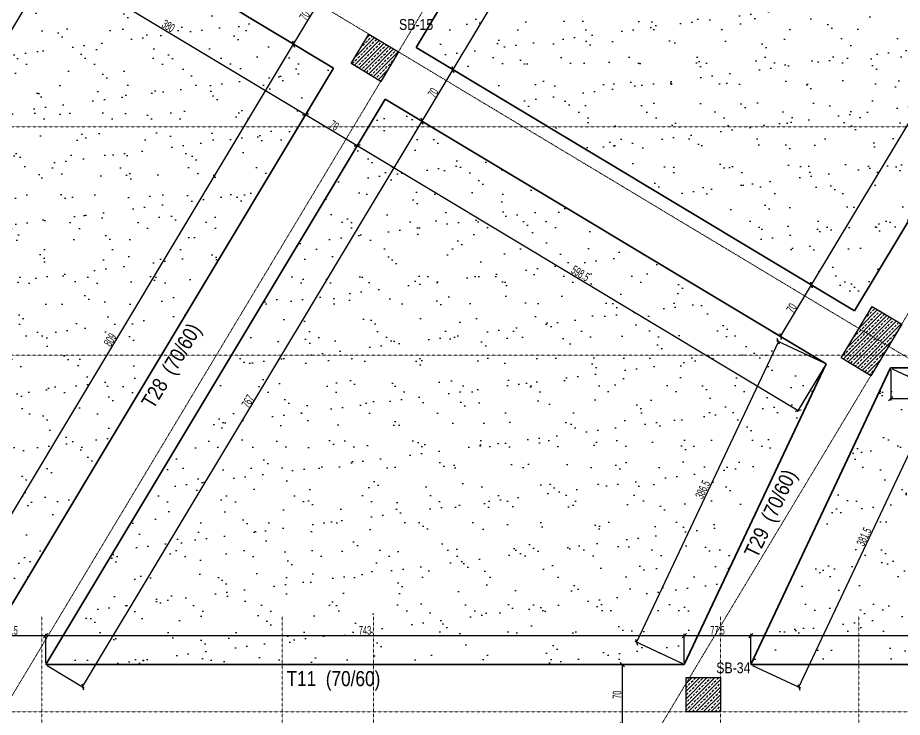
# Model space of a CAD drawing. Header units: millimetres. Extents: x -267 to 94375, y 6431 to 10838.
# Drawn here: x 5844 to 6873, y 7631 to 8444 of the extents above; entities that cross this region are included whole.
import ezdxf

# ---------------------------------------------------------------- set-up
doc = ezdxf.new("R2010")
doc.units = ezdxf.units.MM
doc.header["$LTSCALE"] = 0.0001
doc.linetypes.add('DASHED', pattern=[19.05, 12.7, -6.35])
for name, color, linetype, lineweight in [('AKS CIZGISI (BEYKENT)', 252, 'DASHED', 20), ('KOLON (BEYKENT)', 3, 'Continuous', 30), ('KOLON ISMI (BEYKENT)', 91, 'Continuous', 20), ('OLCU (BEYKENT)', 14, 'Continuous', 20), ('TARAMA (BEYKENT)', 252, 'Continuous', 25), ('TEMEL (BEYKENT)', 2, 'Continuous', 35), ('TEMEL ISMI (BEYKENT)', 40, 'Continuous', 20)]:
    doc.layers.add(name, color=color, linetype=linetype, lineweight=lineweight)
doc.styles.add('DSMOLC-50', font='bahnschrift light condensed', dxfattribs={"width": 0.75, "height": 10})
doc.styles.add('YAZI (BEYKENT)', font='')
doc.styles.get('YAZI (BEYKENT)').set_extended_font_data('Bahnschrift Light Condensed')
doc.dimstyles.new('DSMOLC-50', dxfattribs={"dimtxt": 10, "dimasz": 5, "dimexe": 2, "dimexo": 2, "dimgap": 1, "dimtad": 1, "dimdec": 1, "dimrnd": 0.5, "dimzin": 12, "dimdsep": 46, "dimtxsty": 'DSMOLC-50', "dimblk": 'OBLIQUE', "dimblk1": 'OBLIQUE', "dimblk2": 'OBLIQUE', "dimcen": 0, "dimclrt": 7, "dimadec": 0, "dimazin": 0, "dimtfac": 1, "dimtdec": 4, "dimtix": 1, "dimtmove": 2, "dimatfit": 3, "dimfxl": 1, "dimtzin": 0, "dimarcsym": 0})
pattern_1 = [(45, (404.937, 6438.231), (-4.4194174, 4.4194174), []), (45, (409.3565, 6438.231), (-4.4194174, 4.4194174), [3.125, -1.5625])]
pattern_2 = [(37.5, (-1463.6, 5137.655), (-1.60003, 48.94132), [0, -38.608, 0, -43.18, 0, -41.275]), (7.5, (-1463.6, 5137.655), (44.95233, 71.6825), [0, -20.828, 0, -34.798, 0, -13.335]), (327.5, (-1494.84, 5137.655), (79.09924, 0.14372), [0, -12.7, 0, -45.72, 0, -59.69]), (317.5, (-1494.84, 5137.655), (76.35565, 22.29293), [0, -6.35, 0, -29.972, 0, -34.29])]

# ---------------------------------------------------------------- blocks, each defined once
blk = doc.blocks.new('_Oblique')
at = {"color": 0, "linetype": 'ByBlock', "lineweight": -2}
blk.add_line((-0.5, -0.5), (0.5, 0.5), dxfattribs=at)
blk = doc.blocks.new('*D154')
at = {"layer": 'DEFPOINTS', "color": 0, "lineweight": -3, "transparency": 16777216}
for p in [(5876.5, 7725.5), (5794.9, 7691.8), (5876.5, 7691.8)]:
    blk.add_point(p, dxfattribs=at)
at = {"layer": 'OLCU (BEYKENT)', "color": 0, "lineweight": -2, "transparency": 16777216}
for p, q in [((5794.9, 7693.8), (5794.9, 7727.5)), ((5794.9, 7725.5), (5876.5, 7725.5)), ((5876.5, 7693.8), (5876.5, 7727.5))]:
    blk.add_line(p, q, dxfattribs=at)
at = {"layer": 'OLCU (BEYKENT)', "color": 0, "lineweight": -2, "transparency": 16777216, "xscale": 5, "yscale": 5, "zscale": 5, "rotation": 180}
blk.add_blockref('_Oblique', (5794.9, 7725.5), dxfattribs=at)
at = {"layer": 'OLCU (BEYKENT)', "color": 0, "lineweight": -2, "transparency": 16777216, "xscale": 5, "yscale": 5, "zscale": 5}
blk.add_blockref('_Oblique', (5876.5, 7725.5), dxfattribs=at)
at = {"layer": 'OLCU (BEYKENT)', "color": 7, "transparency": 16777216, "insert": (5835.7, 7731.6), "char_height": 10, "attachment_point": 5, "style": 'DSMOLC-50'}
blk.add_mtext('81.5', dxfattribs=at)
blk = doc.blocks.new('*D155')
at = {"layer": 'DEFPOINTS', "color": 0, "lineweight": -3, "transparency": 16777216}
for p in [(6619.5, 7725.5), (5876.5, 7691.8), (6619.5, 7691.8)]:
    blk.add_point(p, dxfattribs=at)
at = {"layer": 'OLCU (BEYKENT)', "color": 0, "lineweight": -2, "transparency": 16777216}
for p, q in [((5876.5, 7693.8), (5876.5, 7727.5)), ((5876.5, 7725.5), (6619.5, 7725.5)), ((6619.5, 7693.8), (6619.5, 7727.5))]:
    blk.add_line(p, q, dxfattribs=at)
at = {"layer": 'OLCU (BEYKENT)', "color": 0, "lineweight": -2, "transparency": 16777216, "xscale": 5, "yscale": 5, "zscale": 5, "rotation": 180}
blk.add_blockref('_Oblique', (5876.5, 7725.5), dxfattribs=at)
at = {"layer": 'OLCU (BEYKENT)', "color": 0, "lineweight": -2, "transparency": 16777216, "xscale": 5, "yscale": 5, "zscale": 5}
blk.add_blockref('_Oblique', (6619.5, 7725.5), dxfattribs=at)
at = {"layer": 'OLCU (BEYKENT)', "color": 7, "transparency": 16777216, "insert": (6248, 7731.6), "char_height": 10, "attachment_point": 5, "style": 'DSMOLC-50'}
blk.add_mtext('743', dxfattribs=at)
blk = doc.blocks.new('*D156')
at = {"layer": 'DEFPOINTS', "color": 0, "lineweight": -3, "transparency": 16777216}
for p in [(6696.9, 7725.5), (6619.5, 7691.8), (6696.9, 7691.8)]:
    blk.add_point(p, dxfattribs=at)
at = {"layer": 'OLCU (BEYKENT)', "color": 0, "lineweight": -2, "transparency": 16777216}
for p, q in [((6619.5, 7693.8), (6619.5, 7727.5)), ((6619.5, 7725.5), (6696.9, 7725.5)), ((6696.9, 7693.8), (6696.9, 7727.5))]:
    blk.add_line(p, q, dxfattribs=at)
at = {"layer": 'OLCU (BEYKENT)', "color": 0, "lineweight": -2, "transparency": 16777216, "xscale": 5, "yscale": 5, "zscale": 5, "rotation": 180}
blk.add_blockref('_Oblique', (6619.5, 7725.5), dxfattribs=at)
at = {"layer": 'OLCU (BEYKENT)', "color": 0, "lineweight": -2, "transparency": 16777216, "xscale": 5, "yscale": 5, "zscale": 5}
blk.add_blockref('_Oblique', (6696.9, 7725.5), dxfattribs=at)
at = {"layer": 'OLCU (BEYKENT)', "color": 7, "transparency": 16777216, "insert": (6658.2, 7731.6), "char_height": 10, "attachment_point": 5, "style": 'DSMOLC-50'}
blk.add_mtext('77.5', dxfattribs=at)
blk = doc.blocks.new('*D157')
at = {"layer": 'DEFPOINTS', "color": 0, "lineweight": -3, "transparency": 16777216}
for p in [(7331.7, 7737.5), (7331.7, 7725.5), (6696.9, 7691.8)]:
    blk.add_point(p, dxfattribs=at)
at = {"layer": 'OLCU (BEYKENT)', "color": 0, "lineweight": -2, "transparency": 16777216}
for p, q in [((7331.7, 7735.5), (7331.7, 7723.5)), ((6696.9, 7693.8), (6696.9, 7727.5)), ((6696.9, 7725.5), (7331.7, 7725.5))]:
    blk.add_line(p, q, dxfattribs=at)
at = {"layer": 'OLCU (BEYKENT)', "color": 0, "lineweight": -2, "transparency": 16777216, "xscale": 5, "yscale": 5, "zscale": 5, "rotation": 180}
blk.add_blockref('_Oblique', (6696.9, 7725.5), dxfattribs=at)
at = {"layer": 'OLCU (BEYKENT)', "color": 0, "lineweight": -2, "transparency": 16777216, "xscale": 5, "yscale": 5, "zscale": 5}
blk.add_blockref('_Oblique', (7331.7, 7725.5), dxfattribs=at)
at = {"layer": 'OLCU (BEYKENT)', "color": 7, "transparency": 16777216, "insert": (7014.3, 7731.6), "char_height": 10, "attachment_point": 5, "style": 'DSMOLC-50'}
blk.add_mtext('635', dxfattribs=at)
blk = doc.blocks.new('*D199')
at = {"layer": 'DEFPOINTS', "color": 0, "lineweight": -3, "transparency": 16777216}
for p in [(5906.3, 8568.8), (5916.6, 8562.6), (5351.7, 7691.8)]:
    blk.add_point(p, dxfattribs=at)
at = {"layer": 'OLCU (BEYKENT)', "color": 0, "lineweight": -2, "transparency": 16777216}
for p, q in [((5908, 8567.7), (5918.3, 8561.5)), ((5382.6, 7673.2), (5916.6, 8562.6)), ((5353.4, 7690.7), (5384.3, 7672.2))]:
    blk.add_line(p, q, dxfattribs=at)
at = {"layer": 'OLCU (BEYKENT)', "color": 0, "lineweight": -2, "transparency": 16777216, "xscale": 5, "yscale": 5, "zscale": 5}
for p, rotation in [((5916.6, 8562.6), 59.01958326811113), ((5382.6, 7673.2), 239.0195832681111)]:
    blk.add_blockref('_Oblique', p, dxfattribs=dict(at, rotation=rotation))
at = {"layer": 'OLCU (BEYKENT)', "color": 7, "transparency": 16777216, "insert": (5644.3, 8121), "char_height": 10, "attachment_point": 5, "rotation": 59.0196, "style": 'DSMOLC-50'}
blk.add_mtext('1037.5', dxfattribs=at)
blk = doc.blocks.new('*D203')
at = {"layer": 'DEFPOINTS', "color": 0, "lineweight": -3, "transparency": 16777216}
for p in [(6154.7, 8419.6), (6165, 8413.4), (5794.9, 7691.8)]:
    blk.add_point(p, dxfattribs=at)
at = {"layer": 'OLCU (BEYKENT)', "color": 0, "lineweight": -2, "transparency": 16777216}
for p, q in [((5748.5, 7719.6), (6165, 8413.4)), ((6156.5, 8418.5), (6166.8, 8412.4)), ((5793.2, 7692.8), (5746.8, 7720.6))]:
    blk.add_line(p, q, dxfattribs=at)
at = {"layer": 'OLCU (BEYKENT)', "color": 0, "lineweight": -2, "transparency": 16777216, "xscale": 5, "yscale": 5, "zscale": 5}
for p, rotation in [((6165, 8413.4), 59.0200544501155), ((5748.5, 7719.6), 239.0200544501155)]:
    blk.add_blockref('_Oblique', p, dxfattribs=dict(at, rotation=rotation))
at = {"layer": 'OLCU (BEYKENT)', "color": 7, "transparency": 16777216, "insert": (5951.5, 8069.6), "char_height": 10, "attachment_point": 5, "rotation": 59.0201, "style": 'DSMOLC-50'}
blk.add_mtext('809', dxfattribs=at)
blk = doc.blocks.new('*D204')
at = {"layer": 'DEFPOINTS', "color": 0, "lineweight": -3, "transparency": 16777216}
for p in [(6190.8, 8479.6), (6201.1, 8473.4), (6154.7, 8419.6)]:
    blk.add_point(p, dxfattribs=at)
at = {"layer": 'OLCU (BEYKENT)', "color": 0, "lineweight": -2, "transparency": 16777216}
for p, q in [((6165, 8413.4), (6201.1, 8473.4)), ((6192.5, 8478.5), (6202.8, 8472.4)), ((6156.5, 8418.5), (6166.8, 8412.4))]:
    blk.add_line(p, q, dxfattribs=at)
at = {"layer": 'OLCU (BEYKENT)', "color": 0, "lineweight": -2, "transparency": 16777216, "xscale": 5, "yscale": 5, "zscale": 5}
for p, rotation in [((6201.1, 8473.4), 59.0200544501155), ((6165, 8413.4), 239.0200544501155)]:
    blk.add_blockref('_Oblique', p, dxfattribs=dict(at, rotation=rotation))
at = {"layer": 'OLCU (BEYKENT)', "color": 7, "transparency": 16777216, "insert": (6177.8, 8446.5), "char_height": 10, "attachment_point": 5, "rotation": 59.0201, "style": 'DSMOLC-50'}
blk.add_mtext('70', dxfattribs=at)
blk = doc.blocks.new('*D207')
at = {"layer": 'DEFPOINTS', "color": 0, "lineweight": -3, "transparency": 16777216}
for p in [(6304.1, 8329.9), (6314.4, 8323.7), (5876.5, 7691.8)]:
    blk.add_point(p, dxfattribs=at)
at = {"layer": 'OLCU (BEYKENT)', "color": 0, "lineweight": -2, "transparency": 16777216}
for p, q in [((6305.8, 8328.9), (6316.1, 8322.7)), ((5919.5, 7666), (6314.4, 8323.7)), ((5878.2, 7690.7), (5921.2, 7664.9))]:
    blk.add_line(p, q, dxfattribs=at)
at = {"layer": 'OLCU (BEYKENT)', "color": 0, "lineweight": -2, "transparency": 16777216, "xscale": 5, "yscale": 5, "zscale": 5}
for p, rotation in [((6314.4, 8323.7), 59.01958326811113), ((5919.5, 7666), 239.0195832681111)]:
    blk.add_blockref('_Oblique', p, dxfattribs=dict(at, rotation=rotation))
at = {"layer": 'OLCU (BEYKENT)', "color": 7, "transparency": 16777216, "insert": (6111.8, 7998), "char_height": 10, "attachment_point": 5, "rotation": 59.0196, "style": 'DSMOLC-50'}
blk.add_mtext('767', dxfattribs=at)
blk = doc.blocks.new('*D208')
at = {"layer": 'DEFPOINTS', "color": 0, "lineweight": -3, "transparency": 16777216}
for p in [(6340.1, 8389.9), (6350.4, 8383.7), (6304.1, 8329.9)]:
    blk.add_point(p, dxfattribs=at)
at = {"layer": 'OLCU (BEYKENT)', "color": 0, "lineweight": -2, "transparency": 16777216}
for p, q in [((6341.9, 8388.9), (6352.1, 8382.7)), ((6314.4, 8323.7), (6350.4, 8383.7)), ((6305.8, 8328.9), (6316.1, 8322.7))]:
    blk.add_line(p, q, dxfattribs=at)
at = {"layer": 'OLCU (BEYKENT)', "color": 0, "lineweight": -2, "transparency": 16777216, "xscale": 5, "yscale": 5, "zscale": 5}
for p, rotation in [((6350.4, 8383.7), 59.01958326811113), ((6314.4, 8323.7), 239.0195832681111)]:
    blk.add_blockref('_Oblique', p, dxfattribs=dict(at, rotation=rotation))
at = {"layer": 'OLCU (BEYKENT)', "color": 7, "transparency": 16777216, "insert": (6327.2, 8356.9), "char_height": 10, "attachment_point": 5, "rotation": 59.0196, "style": 'DSMOLC-50'}
blk.add_mtext('70', dxfattribs=at)
blk = doc.blocks.new('*D209')
at = {"layer": 'DEFPOINTS', "color": 0, "lineweight": -3, "transparency": 16777216}
for p in [(6687.6, 8968.7), (6697.9, 8962.5), (6340.1, 8389.9)]:
    blk.add_point(p, dxfattribs=at)
at = {"layer": 'OLCU (BEYKENT)', "color": 0, "lineweight": -2, "transparency": 16777216}
for p, q in [((6689.4, 8967.7), (6699.7, 8961.5)), ((6350.4, 8383.7), (6697.9, 8962.5)), ((6341.9, 8388.9), (6352.1, 8382.7))]:
    blk.add_line(p, q, dxfattribs=at)
at = {"layer": 'OLCU (BEYKENT)', "color": 0, "lineweight": -2, "transparency": 16777216, "xscale": 5, "yscale": 5, "zscale": 5}
for p, rotation in [((6697.9, 8962.5), 59.01958326811113), ((6350.4, 8383.7), 239.0195832681111)]:
    blk.add_blockref('_Oblique', p, dxfattribs=dict(at, rotation=rotation))
at = {"layer": 'OLCU (BEYKENT)', "color": 7, "transparency": 16777216, "insert": (6519, 8676.2), "char_height": 10, "attachment_point": 5, "rotation": 59.0196, "style": 'DSMOLC-50'}
blk.add_mtext('675', dxfattribs=at)
blk = doc.blocks.new('*D211')
at = {"layer": 'DEFPOINTS', "color": 0, "lineweight": -3, "transparency": 16777216}
for p in [(6757.2, 8139.5), (6767.5, 8133.3), (6721.2, 8079.5)]:
    blk.add_point(p, dxfattribs=at)
at = {"layer": 'OLCU (BEYKENT)', "color": 0, "lineweight": -2, "transparency": 16777216}
for p, q in [((6731.5, 8073.3), (6767.5, 8133.3)), ((6758.9, 8138.5), (6769.2, 8132.3)), ((6722.9, 8078.4), (6733.2, 8072.3))]:
    blk.add_line(p, q, dxfattribs=at)
at = {"layer": 'OLCU (BEYKENT)', "color": 0, "lineweight": -2, "transparency": 16777216, "xscale": 5, "yscale": 5, "zscale": 5}
for p, rotation in [((6767.5, 8133.3), 59.01958326811113), ((6731.5, 8073.3), 239.0195832681111)]:
    blk.add_blockref('_Oblique', p, dxfattribs=dict(at, rotation=rotation))
at = {"layer": 'OLCU (BEYKENT)', "color": 7, "transparency": 16777216, "insert": (6744.3, 8106.4), "char_height": 10, "attachment_point": 5, "rotation": 59.0196, "style": 'DSMOLC-50'}
blk.add_mtext('70', dxfattribs=at)
blk = doc.blocks.new('*D212')
at = {"layer": 'DEFPOINTS', "color": 0, "lineweight": -3, "transparency": 16777216}
for p in [(7104.7, 8718.3), (7115, 8712.1), (6757.2, 8139.5)]:
    blk.add_point(p, dxfattribs=at)
at = {"layer": 'OLCU (BEYKENT)', "color": 0, "lineweight": -2, "transparency": 16777216}
for p, q in [((6767.5, 8133.3), (7115, 8712.1)), ((7106.4, 8717.2), (7116.7, 8711.1)), ((6758.9, 8138.5), (6769.2, 8132.3))]:
    blk.add_line(p, q, dxfattribs=at)
at = {"layer": 'OLCU (BEYKENT)', "color": 0, "lineweight": -2, "transparency": 16777216, "xscale": 5, "yscale": 5, "zscale": 5}
for p, rotation in [((7115, 8712.1), 59.01958326811113), ((6767.5, 8133.3), 239.0195832681111)]:
    blk.add_blockref('_Oblique', p, dxfattribs=dict(at, rotation=rotation))
at = {"layer": 'OLCU (BEYKENT)', "color": 7, "transparency": 16777216, "insert": (6936.1, 8425.8), "char_height": 10, "attachment_point": 5, "rotation": 59.0196, "style": 'DSMOLC-50'}
blk.add_mtext('675', dxfattribs=at)
blk = doc.blocks.new('*D228')
at = {"layer": 'DEFPOINTS', "color": 0, "lineweight": -3, "transparency": 16777216}
for p in [(6535.4, 7691.8), (6547.4, 7691.8), (6535.4, 7621.8)]:
    blk.add_point(p, dxfattribs=at)
at = {"layer": 'OLCU (BEYKENT)', "color": 0, "lineweight": -2, "transparency": 16777216}
for p, q in [((6537.4, 7691.8), (6549.4, 7691.8)), ((6547.4, 7621.8), (6547.4, 7691.8)), ((6537.4, 7621.8), (6549.4, 7621.8))]:
    blk.add_line(p, q, dxfattribs=at)
at = {"layer": 'OLCU (BEYKENT)', "color": 0, "lineweight": -2, "transparency": 16777216, "xscale": 5, "yscale": 5, "zscale": 5}
for p, rotation in [((6547.4, 7691.8), 90), ((6547.4, 7621.8), 270)]:
    blk.add_blockref('_Oblique', p, dxfattribs=dict(at, rotation=rotation))
at = {"layer": 'OLCU (BEYKENT)', "color": 7, "transparency": 16777216, "insert": (6541.3, 7656.8), "char_height": 10, "attachment_point": 5, "rotation": 90, "style": 'DSMOLC-50'}
blk.add_mtext('70', dxfattribs=at)
blk = doc.blocks.new('*D259')
at = {"layer": 'DEFPOINTS', "color": 0, "lineweight": -3, "transparency": 16777216}
for p in [(6859.6, 8036.8), (7331.7, 8013.1), (7331.7, 8001.1)]:
    blk.add_point(p, dxfattribs=at)
at = {"layer": 'OLCU (BEYKENT)', "color": 0, "lineweight": -2, "transparency": 16777216}
for p, q in [((6859.6, 8034.8), (6859.6, 7999.1)), ((7331.7, 8011.1), (7331.7, 7999.1)), ((6859.6, 8001.1), (7331.7, 8001.1))]:
    blk.add_line(p, q, dxfattribs=at)
at = {"layer": 'OLCU (BEYKENT)', "color": 0, "lineweight": -2, "transparency": 16777216, "xscale": 5, "yscale": 5, "zscale": 5, "rotation": 180}
blk.add_blockref('_Oblique', (6859.6, 8001.1), dxfattribs=at)
at = {"layer": 'OLCU (BEYKENT)', "color": 0, "lineweight": -2, "transparency": 16777216, "xscale": 5, "yscale": 5, "zscale": 5}
blk.add_blockref('_Oblique', (7331.7, 8001.1), dxfattribs=at)
at = {"layer": 'OLCU (BEYKENT)', "color": 7, "transparency": 16777216, "insert": (7095.6, 8007.1), "char_height": 10, "attachment_point": 5, "style": 'DSMOLC-50'}
blk.add_mtext('472', dxfattribs=at)
blk = doc.blocks.new('*D268')
at = {"layer": 'DEFPOINTS', "color": 0, "lineweight": -3, "transparency": 16777216}
for p in [(5859.3, 8537.4), (6185.1, 8341.7), (6178.9, 8331.5)]:
    blk.add_point(p, dxfattribs=at)
at = {"layer": 'OLCU (BEYKENT)', "color": 0, "lineweight": -2, "transparency": 16777216}
for p, q in [((5858.3, 8535.6), (5852.1, 8525.3)), ((5853.2, 8527.1), (6178.9, 8331.5)), ((6184.1, 8340), (6177.9, 8329.7))]:
    blk.add_line(p, q, dxfattribs=at)
at = {"layer": 'OLCU (BEYKENT)', "color": 0, "lineweight": -2, "transparency": 16777216, "xscale": 5, "yscale": 5, "zscale": 5}
for p, rotation in [((5853.2, 8527.1), 149.0188192588632), ((6178.9, 8331.5), 329.0188192588632)]:
    blk.add_blockref('_Oblique', p, dxfattribs=dict(at, rotation=rotation))
at = {"layer": 'OLCU (BEYKENT)', "color": 7, "transparency": 16777216, "insert": (6019.2, 8434.5), "char_height": 10, "attachment_point": 5, "rotation": 329.0188, "style": 'DSMOLC-50'}
blk.add_mtext('380', dxfattribs=at)
blk = doc.blocks.new('*D269')
at = {"layer": 'DEFPOINTS', "color": 0, "lineweight": -3, "transparency": 16777216}
for p in [(6185.1, 8341.7), (6245.1, 8305.7), (6239, 8295.4)]:
    blk.add_point(p, dxfattribs=at)
at = {"layer": 'OLCU (BEYKENT)', "color": 0, "lineweight": -2, "transparency": 16777216}
for p, q in [((6184.1, 8340), (6177.9, 8329.7)), ((6178.9, 8331.5), (6239, 8295.4)), ((6244.1, 8304), (6237.9, 8293.7))]:
    blk.add_line(p, q, dxfattribs=at)
at = {"layer": 'OLCU (BEYKENT)', "color": 0, "lineweight": -2, "transparency": 16777216, "xscale": 5, "yscale": 5, "zscale": 5}
for p, rotation in [((6178.9, 8331.5), 149.0188192588632), ((6239, 8295.4), 329.0188192588632)]:
    blk.add_blockref('_Oblique', p, dxfattribs=dict(at, rotation=rotation))
at = {"layer": 'OLCU (BEYKENT)', "color": 7, "transparency": 16777216, "insert": (6212.1, 8318.7), "char_height": 10, "attachment_point": 5, "rotation": 329.0188, "style": 'DSMOLC-50'}
blk.add_mtext('70', dxfattribs=at)
blk = doc.blocks.new('*D270')
at = {"layer": 'DEFPOINTS', "color": 0, "lineweight": -3, "transparency": 16777216}
for p in [(6245.1, 8305.7), (6784.4, 8041.5), (6751.9, 7987.4)]:
    blk.add_point(p, dxfattribs=at)
at = {"layer": 'OLCU (BEYKENT)', "color": 0, "lineweight": -2, "transparency": 16777216}
for p, q in [((6244.1, 8304), (6237.9, 8293.7)), ((6239, 8295.4), (6751.9, 7987.4)), ((6783.4, 8039.8), (6750.9, 7985.7))]:
    blk.add_line(p, q, dxfattribs=at)
at = {"layer": 'OLCU (BEYKENT)', "color": 0, "lineweight": -2, "transparency": 16777216, "xscale": 5, "yscale": 5, "zscale": 5}
for p, rotation in [((6239, 8295.4), 149.0188192588632), ((6751.9, 7987.4), 329.0188192588632)]:
    blk.add_blockref('_Oblique', p, dxfattribs=dict(at, rotation=rotation))
at = {"layer": 'OLCU (BEYKENT)', "color": 7, "transparency": 16777216, "insert": (6498.6, 8146.7), "char_height": 10, "attachment_point": 5, "rotation": 329.0188, "style": 'DSMOLC-50'}
blk.add_mtext('598.5', dxfattribs=at)
blk = doc.blocks.new('*D287')
at = {"layer": 'DEFPOINTS', "color": 0, "lineweight": -3, "transparency": 16777216}
for p in [(6859.6, 8036.8), (6915.4, 8010.4), (6696.9, 7691.8)]:
    blk.add_point(p, dxfattribs=at)
at = {"layer": 'OLCU (BEYKENT)', "color": 0, "lineweight": -2, "transparency": 16777216}
for p, q in [((6861.4, 8035.9), (6917.2, 8009.6)), ((6752.7, 7665.4), (6915.4, 8010.4)), ((6698.7, 7690.9), (6754.5, 7664.6))]:
    blk.add_line(p, q, dxfattribs=at)
at = {"layer": 'OLCU (BEYKENT)', "color": 0, "lineweight": -2, "transparency": 16777216, "xscale": 5, "yscale": 5, "zscale": 5}
for p, rotation in [((6915.4, 8010.4), 64.75238115121742), ((6752.7, 7665.4), 244.7523811512174)]:
    blk.add_blockref('_Oblique', p, dxfattribs=dict(at, rotation=rotation))
at = {"layer": 'OLCU (BEYKENT)', "color": 7, "lineweight": -3, "transparency": 16777216, "insert": (6828.5, 7840.5), "char_height": 10, "attachment_point": 5, "rotation": 64.7524, "style": 'DSMOLC-50'}
blk.add_mtext('381.5', dxfattribs=at)
blk = doc.blocks.new('*D288')
at = {"layer": 'DEFPOINTS', "color": 0, "lineweight": -3, "transparency": 16777216}
for p in [(6784.4, 8041.5), (6564, 7717.9), (6619.5, 7691.8)]:
    blk.add_point(p, dxfattribs=at)
at = {"layer": 'OLCU (BEYKENT)', "color": 0, "lineweight": -2, "transparency": 16777216}
for p, q in [((6728.9, 8067.7), (6564, 7717.9)), ((6782.6, 8042.4), (6727.1, 8068.5)), ((6617.7, 7692.6), (6562.2, 7718.8))]:
    blk.add_line(p, q, dxfattribs=at)
at = {"layer": 'OLCU (BEYKENT)', "color": 0, "lineweight": -2, "transparency": 16777216, "xscale": 5, "yscale": 5, "zscale": 5}
for p, rotation in [((6728.9, 8067.7), 64.75248529704876), ((6564, 7717.9), 244.7524852970488)]:
    blk.add_blockref('_Oblique', p, dxfattribs=dict(at, rotation=rotation))
at = {"layer": 'OLCU (BEYKENT)', "color": 7, "lineweight": -3, "transparency": 16777216, "insert": (6640.9, 7895.4), "char_height": 10, "attachment_point": 5, "rotation": 64.7525, "style": 'DSMOLC-50'}
blk.add_mtext('386.5', dxfattribs=at)

msp = doc.modelspace()

# ---------------------------------------------------------------- hatches: boundary and pattern name
at = {"layer": 'TARAMA (BEYKENT)', "lineweight": -3}
h = msp.add_hatch(dxfattribs=at)
h.set_pattern_fill('AR-SAND', color=256, style=0)
h.set_pattern_definition(pattern_2)
h.paths.add_polyline_path([(7165.08, 8682.04), (6654.96, 8988.31), (6307.46, 8409.52), (6817.58, 8103.25)])
h = msp.add_hatch(dxfattribs=at)
h.set_pattern_fill('AR-SAND', color=256, style=0)
h.set_pattern_definition(pattern_2)
h.paths.add_polyline_path([(6211.41, 8385.54), (5885.62, 8581.14), (5351.65, 7691.77), (5794.88, 7691.77)])
at = {"layer": 'TARAMA (BEYKENT)'}
h = msp.add_hatch(dxfattribs=at)
h.set_pattern_fill('ANSI33', color=256, style=0, pattern_type=0)
h.set_pattern_definition(pattern_1)
h.paths.add_polyline_path([(6252.58, 8424.98), (6286.87, 8404.39), (6266.28, 8370.09), (6231.99, 8390.68)], flags=0)
at = {"layer": 'TARAMA (BEYKENT)', "lineweight": -3}
h = msp.add_hatch(dxfattribs=at)
h.set_pattern_fill('AR-SAND', color=256, style=0)
h.set_pattern_definition(pattern_2)
h.paths.add_polyline_path([(6784.41, 8041.52), (6271.43, 8349.51), (5876.53, 7691.77), (6619.48, 7691.77)])
at = {"layer": 'TARAMA (BEYKENT)'}
h = msp.add_hatch(dxfattribs=at)
h.set_pattern_fill('ANSI33', color=256, style=0, pattern_type=0)
h.set_pattern_definition(pattern_1)
h.paths.add_polyline_path([(6838.16, 8108.39), (6872.46, 8087.8), (6836.42, 8027.78), (6802.13, 8048.37)], flags=0)
at = {"layer": 'TARAMA (BEYKENT)', "lineweight": -3}
h = msp.add_hatch(dxfattribs=at)
h.set_pattern_fill('AR-SAND', color=256, style=0)
h.set_pattern_definition(pattern_2)
h.paths.add_polyline_path([(7331.67, 8036.77), (6859.57, 8036.77), (6696.87, 7691.77), (7331.67, 7691.77)])
at = {"layer": 'TARAMA (BEYKENT)'}
h = msp.add_hatch(dxfattribs=at)
h.set_pattern_fill('ANSI33', color=256, style=0, pattern_type=0)
h.set_pattern_definition(pattern_1)
h.paths.add_polyline_path([(6621.64, 7676.77), (6661.64, 7676.77), (6661.64, 7636.77), (6621.64, 7636.77)], flags=0)

# ---------------------------------------------------------------- linework, layer by layer
at = {"layer": 'AKS CIZGISI (BEYKENT)'}
for p, q in [((4726.51, 9341.19), (7011.11, 7969.59)), ((6781.03, 9227.43), (5742.32, 7497.39)), ((7351.17, 8885.13), (6488.24, 7447.86)), ((4298.64, 8317.3), (8121.66, 8317.3)), ((2238.65, 8051.77), (8121.66, 8051.77)), ((5872.18, 6731.77), (5872.18, 7748.07)), ((6151.67, 6731.77), (6151.67, 7748.07)), ((6257.99, 6731.77), (6257.99, 7748.07)), ((6661.67, 6731.77), (6661.67, 7748.07)), ((6822.72, 6731.77), (6822.72, 7748.07)), ((1736.01, 7636.77), (8121.66, 7636.77))]:
    msp.add_line(p, q, dxfattribs=at)
at = {"layer": 'KOLON (BEYKENT)'}
for points in [[(6252.58, 8424.98), (6286.87, 8404.39), (6266.28, 8370.09), (6231.99, 8390.68)], [(6838.16, 8108.39), (6872.46, 8087.8), (6836.42, 8027.78), (6802.13, 8048.37)], [(6621.64, 7676.77), (6661.64, 7676.77), (6661.64, 7636.77), (6621.64, 7636.77)]]:
    msp.add_lwpolyline(points, close=True, dxfattribs=at)
at = {"layer": 'TEMEL (BEYKENT)'}
for p, q in [((6654.96, 8988.31), (6307.46, 8409.52)), ((7165.08, 8682.04), (6817.58, 8103.25)), ((5885.62, 8581.14), (6211.41, 8385.54)), ((6307.46, 8409.52), (6817.58, 8103.25)), ((6211.41, 8385.54), (5794.88, 7691.77)), ((6271.43, 8349.51), (5876.53, 7691.77)), ((6271.43, 8349.51), (6784.41, 8041.52)), ((6784.41, 8041.52), (6619.48, 7691.77)), ((6859.57, 8036.77), (6696.87, 7691.77)), ((6859.57, 8036.77), (7331.67, 8036.77)), ((5876.53, 7691.77), (6619.48, 7691.77)), ((6696.87, 7691.77), (7331.67, 7691.77))]:
    msp.add_line(p, q, dxfattribs=at)

# ---------------------------------------------------------------- texts
at = {"layer": 'KOLON ISMI (BEYKENT)', "style": 'YAZI (BEYKENT)'}
for s, p in [('SB-15', (6287.58, 8429.98)), ('SB-34', (6656.64, 7681.77))]:
    msp.add_text(s, height=12.5, dxfattribs=at).set_placement(p)
at = {"layer": 'TEMEL ISMI (BEYKENT)', "style": 'YAZI (BEYKENT)'}
for s, rotation, p in [('T28  (70/60)', 59.01963, (6001.87, 7988)), ('T29  (70/60)', 64.75249, (6704.27, 7814.51))]:
    msp.add_text(s, height=17.5, rotation=rotation, dxfattribs=at).set_placement(p)
msp.add_text('T11  (70/60)', height=17.5, dxfattribs=at).set_placement((6156.65, 7666.77))

# ---------------------------------------------------------------- dimensions: what is measured, and where the dimension line sits
at = {"layer": 'OLCU (BEYKENT)'}
for base, p1, p2, angle, picture, middle in [((6697.94, 8962.51), (6340.14, 8389.9), (6687.65, 8968.69), 59.01958, '*D209', (6519, 8676.23)), ((7115.02, 8712.1), (6757.23, 8139.48), (7104.73, 8718.27), 59.01958, '*D212', (6936.08, 8425.82)), ((5916.55, 8562.57), (5351.65, 7691.77), (5906.26, 8568.75), 59.01958, '*D199', (5644.33, 8121.03)), ((6178.94, 8331.46), (5859.33, 8537.35), (6185.12, 8341.75), 329.01882, '*D268', (6019.19, 8434.49)), ((6201.07, 8473.4), (6154.75, 8419.56), (6190.78, 8479.58), 59.02005, '*D204', (6177.82, 8446.53)), ((6165.04, 8413.38), (5794.88, 7691.77), (6154.75, 8419.56), 59.02005, '*D203', (5951.54, 8069.64)), ((6350.43, 8383.72), (6304.11, 8329.88), (6340.14, 8389.9), 59.01958, '*D208', (6327.18, 8356.86)), ((6238.96, 8295.42), (6185.12, 8341.75), (6245.13, 8305.71), 329.01882, '*D269', (6212.09, 8318.67)), ((6314.4, 8323.71), (5876.53, 7691.77), (6304.11, 8329.88), 59.01958, '*D207', (6111.76, 7997.95)), ((6751.93, 7987.43), (6245.13, 8305.71), (6784.41, 8041.52), 329.01882, '*D270', (6498.59, 8146.66)), ((6767.52, 8133.31), (6721.2, 8079.47), (6757.23, 8139.48), 59.01958, '*D211', (6744.27, 8106.44)), ((6547.36, 7691.77), (6535.36, 7621.77), (6535.36, 7691.77), 90, '*D228', (6541.26, 7656.77))]:
    dim = msp.add_linear_dim(base=base, p1=p1, p2=p2, angle=angle, dimstyle='DSMOLC-50', dxfattribs=at)
    dim.commit()
    dim.dimension.update_dxf_attribs({"geometry": picture, "text_midpoint": middle})
at = {"layer": 'OLCU (BEYKENT)', "lineweight": -3}
for p1, p2, distance, picture, middle in [((6784.41, 8041.52), (6619.48, 7691.77), -61.35, '*D288', (6640.93, 7895.41)), ((6696.87, 7691.77), (6859.57, 8036.77), -61.75, '*D287', (6828.55, 7840.54))]:
    dim = msp.add_aligned_dim(p1=p1, p2=p2, distance=distance, dimstyle='DSMOLC-50', dxfattribs=at)
    dim.commit()
    dim.dimension.update_dxf_attribs({"geometry": picture, "text_midpoint": middle})
at = {"layer": 'OLCU (BEYKENT)'}
for base, p1, p2, picture, middle in [((7331.67, 8001.05), (6859.57, 8036.77), (7331.67, 8013.05), '*D259', (7095.62, 8007.11)), ((5876.5273, 7725.5045), (5794.8797, 7691.7721), (5876.5273, 7691.7721), '*D154', (5835.7035, 7731.6076)), ((6619.4777, 7725.5045), (5876.5273, 7691.7721), (6619.4777, 7691.7718), '*D155', (6248.0025, 7731.6076)), ((6696.87, 7725.5), (6619.48, 7691.77), (6696.87, 7691.77), '*D156', (6658.17, 7731.56)), ((7331.67, 7725.5), (6696.87, 7691.77), (7331.67, 7737.5), '*D157', (7014.27, 7731.61))]:
    dim = msp.add_linear_dim(base=base, p1=p1, p2=p2, dimstyle='DSMOLC-50', dxfattribs=at)
    dim.commit()
    dim.dimension.update_dxf_attribs({"geometry": picture, "text_midpoint": middle})

doc.saveas('drawing.dxf')
